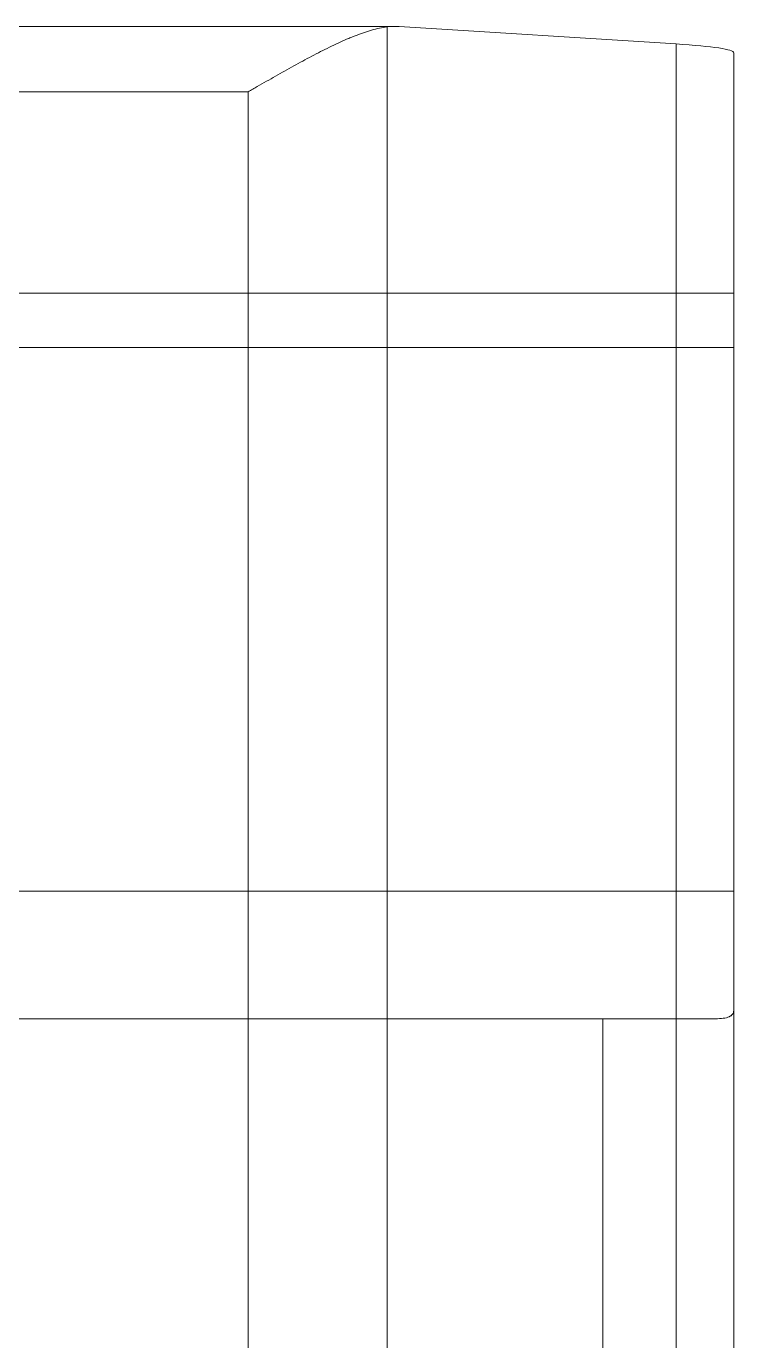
# Model space of a CAD drawing. Header units: millimetres. Extents: x 117382 to 126876, y -1151 to 1280.
# Drawn here: x 126561.96 to 126572.77, y 754.29 to 774.37 of the extents above; entities that cross this region are included whole.
import ezdxf

# ---------------------------------------------------------------- set-up
doc = ezdxf.new("R2010")
doc.units = ezdxf.units.MM
doc.linetypes.add('DASHED', pattern=[0])
doc.layers.add('DIE_P', color=2, linetype='Continuous')
doc.layers.add('TEXT', color=4, linetype='Continuous')

# ---------------------------------------------------------------- blocks, each defined once
blk = doc.blocks.new('*u7592')
at = {"layer": 'DIE_P', "color": 155, "linetype": 'DASHED', "lineweight": 13}
for p, q in [((-58.676, 19.761), (25.506, 19.761)), ((0, 15.688), (30.615, 15.688)), ((30.615, 14.856), (0, 14.856)), ((30.615, 6.55), (19.502, 6.55)), ((28.615, 4.6), (28.615, -44.2))]:
    blk.add_line(p, q, dxfattribs=at)
at = {"layer": 'DIE_P', "color": 11, "linetype": 'Continuous', "lineweight": 13}
for p, q in [((25.443, 19.763), (-58.621, 19.763)), ((30.615, 19.361), (30.615, -44.2))]:
    blk.add_line(p, q, dxfattribs=at)
at = {"layer": 'DIE_P', "color": 155, "linetype": 'Continuous', "lineweight": 13}
for p, q in [((25.322, 19.755), (25.322, -44.2)), ((29.736, 19.494), (29.736, -44.2)), ((23.201, 18.763), (-56.385, 18.763)), ((23.201, 18.763), (23.201, -44.2))]:
    blk.add_line(p, q, dxfattribs=at)
at = {"layer": 'DIE_P', "color": 2, "linetype": 'Continuous', "lineweight": 13}
blk.add_line((29.736, 19.494), (25.506, 19.761), dxfattribs=at)
at = {"layer": 'DIE_P', "color": 2, "linetype": 'DASHED', "lineweight": 13}
blk.add_line((19.504, 4.6), (30.335, 4.6), dxfattribs=at)
at = {"layer": 'DIE_P', "color": 11, "linetype": 'Continuous', "lineweight": 13}
blk.add_ellipse((25.443, 18.763), major_axis=(0.999, 0.035), ratio=1, start_param=1.473347, end_param=1.657799, dxfattribs=at)
at = {"layer": 'DIE_P', "color": 2, "linetype": 'Continuous', "lineweight": 13}
blk.add_ellipse((27.615, 19.361), major_axis=(3, 0), ratio=0.062915, start_param=0, end_param=0.785398, dxfattribs=at)
at = {"layer": 'DIE_P', "color": 11, "linetype": 'Continuous', "lineweight": 13}
blk.add_open_spline([(25.322, 19.755), (25.284, 19.75), (25.245, 19.744), (25.166, 19.727), (25.126, 19.717), (25.004, 19.682), (24.92, 19.653), (24.813, 19.61), (24.791, 19.602), (24.747, 19.584), (24.682, 19.556), (24.617, 19.527), (24.485, 19.466), (24.396, 19.423), (24.216, 19.331), (24.126, 19.283), (23.988, 19.209), (23.942, 19.184), (23.85, 19.133), (23.803, 19.107), (23.665, 19.029), (23.573, 18.977), (23.433, 18.897), (23.364, 18.857), (23.282, 18.81), (23.247, 18.789), (23.224, 18.776), (23.212, 18.769), (23.201, 18.763)], degree=3, knots=[0, 0, 0, 0, 0.0625, 0.0625, 0.125, 0.125, 0.25, 0.25, 0.28125, 0.28125, 0.3125, 0.375, 0.375, 0.5, 0.5, 0.625, 0.625, 0.6875, 0.6875, 0.75, 0.75, 0.875, 0.875, 0.9375, 0.96875, 0.984375, 0.984375, 1, 1, 1, 1], dxfattribs=at)
at = {"layer": 'DIE_P', "color": 2, "linetype": 'DASHED', "lineweight": 13}
blk.add_open_spline([(30.615, 4.726), (30.615, 4.704), (30.609, 4.685), (30.592, 4.661), (30.581, 4.65), (30.566, 4.64), (30.556, 4.634), (30.55, 4.632), (30.521, 4.619), (30.491, 4.612), (30.422, 4.602), (30.381, 4.6), (30.335, 4.6)], degree=3, knots=[0, 0, 0, 0, 0.25, 0.25, 0.375, 0.4375, 0.4375, 0.5, 0.5, 0.75, 0.75, 1, 1, 1, 1], dxfattribs=at)

msp = doc.modelspace()

# ---------------------------------------------------------------- block references
at = {"layer": 'TEXT'}
msp.add_blockref('*u7592', (126542.15, 754.607), dxfattribs=at)

doc.saveas('drawing.dxf')
